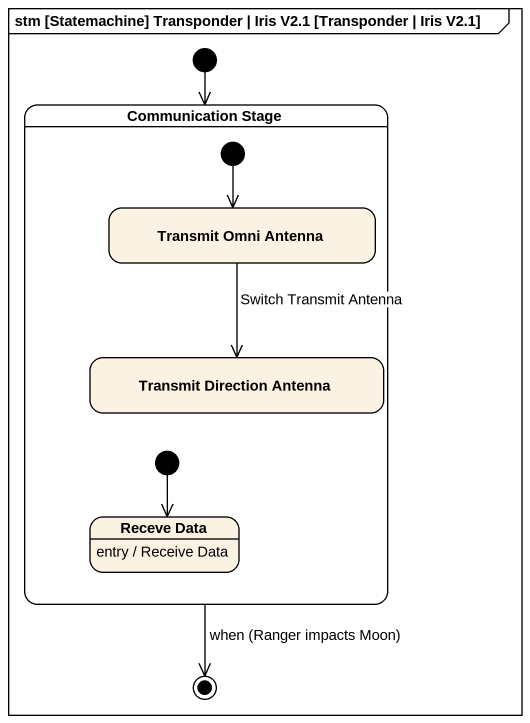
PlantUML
@startuml
mainframe stm [Statemachine] Transponder | Iris V2.1 [Transponder | Iris V2.1]
hide empty description
state "Communication Stage" as Communication_Stage {
  state initial2 <<start>>
  state "Transmit Omni Antenna" as Transmit_Omni_Antenna
  state "Transmit Direction Antenna" as Transmit_Direction_Antenna
  state initial3 <<start>>
  state "Receve Data" as Receve_Data
  Receve_Data : entry / Receive Data
}
[*] --> Communication_Stage
initial2 --> Transmit_Omni_Antenna
Transmit_Omni_Antenna --> Transmit_Direction_Antenna : Switch Transmit Antenna
initial3 --> Receve_Data
Communication_Stage --> [*] : when (Ranger impacts Moon)
@enduml
